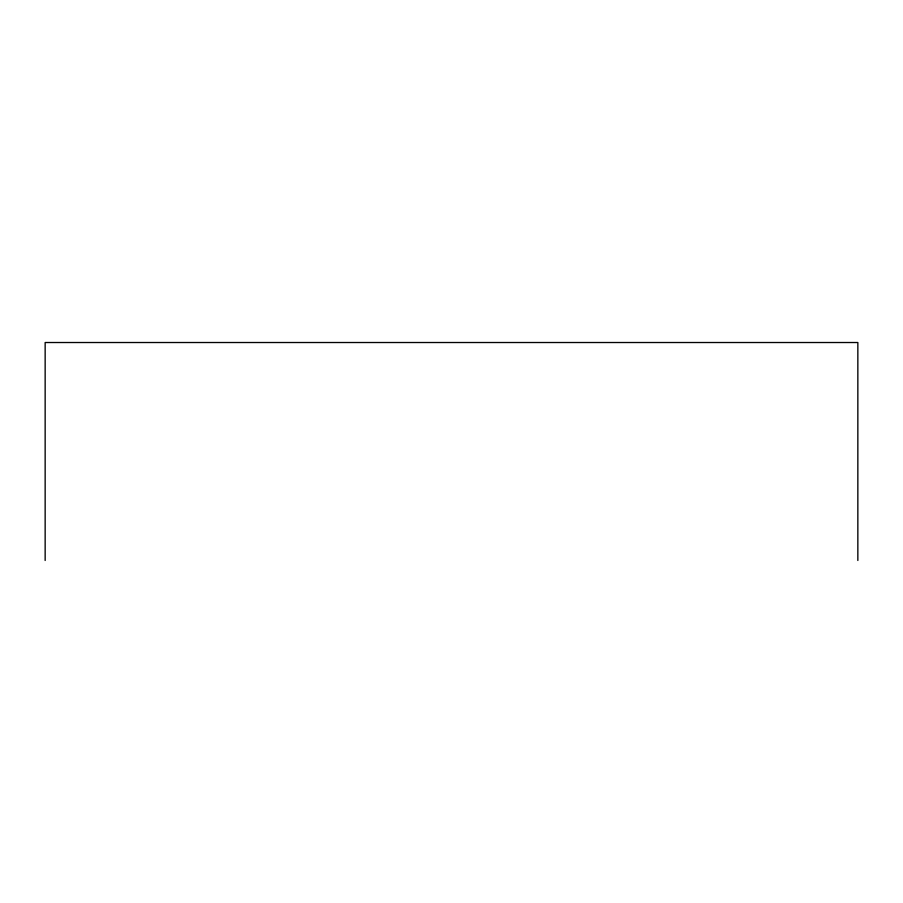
<?xml version="1.0" encoding="UTF-8"?>
<svg xmlns="http://www.w3.org/2000/svg" width="903" height="903" viewBox="0 0 903 903"><rect width="100%" height="100%" fill="white"/><g stroke="black" fill="none" stroke-linecap="round" stroke-linejoin="round"><path stroke-width="1.35" d="M857.85 560.481L857.85 342.519L45.15 342.519L45.15 560.481"/></g></svg>
